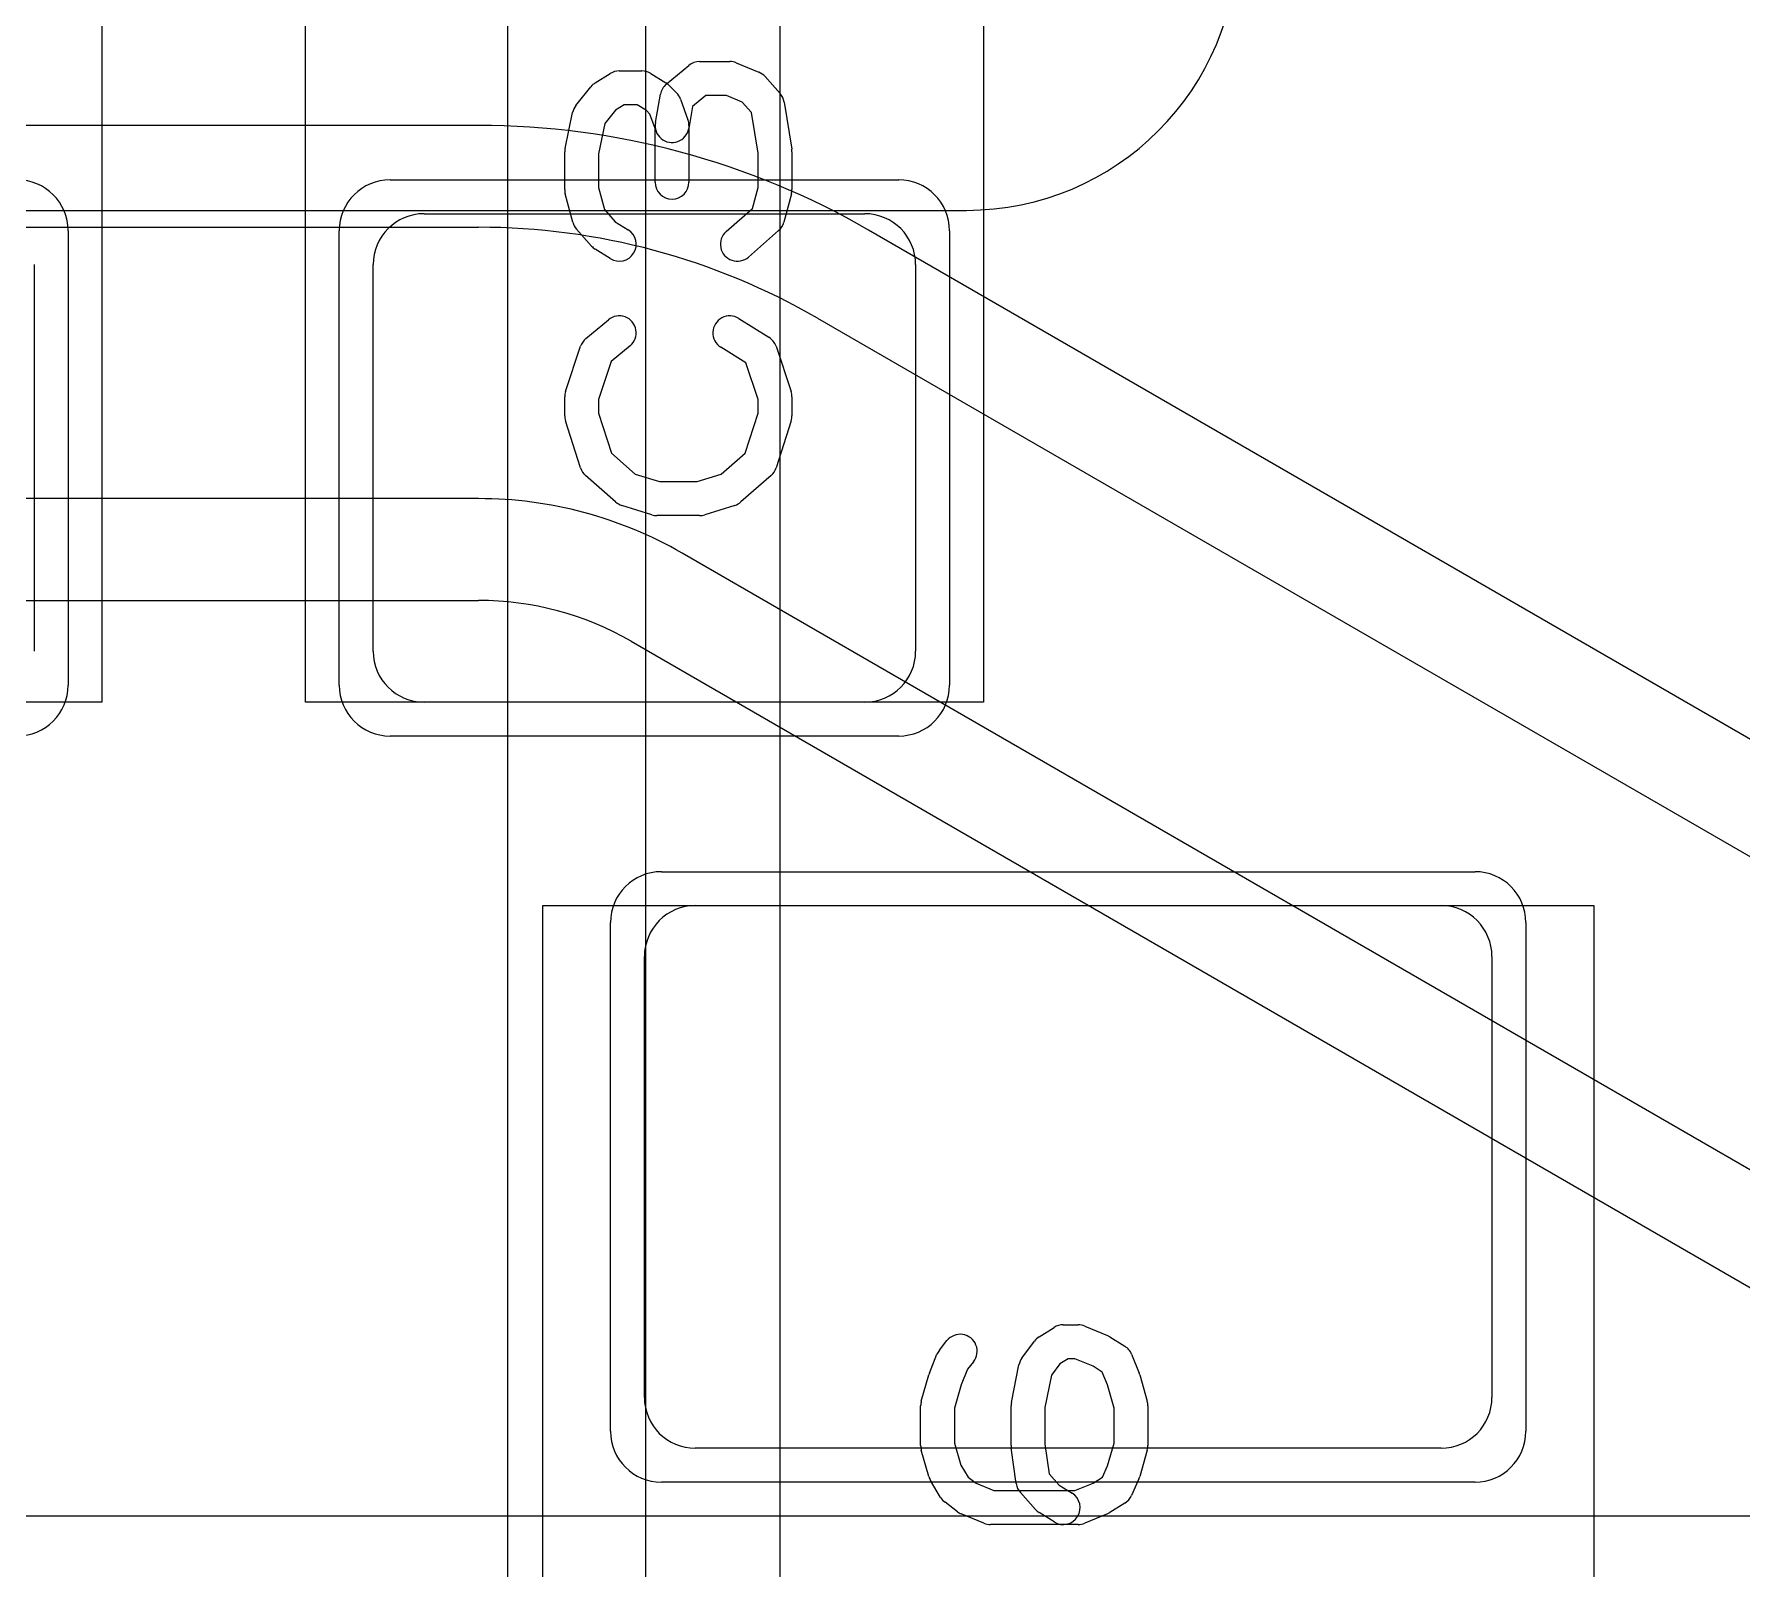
# Model space of a CAD drawing. Extents: x 0 to 20.5, y -1 to 20.
# Drawn here: x 8.8 to 11.319, y 6.122 to 8.385 of the extents above; entities that cross this region are included whole.
import ezdxf

# ---------------------------------------------------------------- set-up
doc = ezdxf.new("R2010")
doc.units = 0
for name, color, linetype in [('L1', 3, 'CONTINUOUS'), ('L4', 3, 'CONTINUOUS'), ('MetalMask-A', 176, 'CONTINUOUS'), ('PartsArea-A', 111, 'CONTINUOUS'), ('PartsArea-B', 111, 'CONTINUOUS'), ('PartsSilk-A', 221, 'CONTINUOUS'), ('PartsSilk-B', 221, 'CONTINUOUS'), ('Resist-A', 2, 'CONTINUOUS'), ('Silk-B', 140, 'CONTINUOUS')]:
    doc.layers.add(name, color=color, linetype=linetype)

msp = doc.modelspace()

# ---------------------------------------------------------------- linework, layer by layer
at = {"layer": 'L1'}
for p, q in [((8.2, 8.125), (10.175, 8.125)), ((9.375, 8.12), (10.025, 8.12)), ((8.8, 8.045), (8.8, 7.475)), ((9.3, 7.475), (9.3, 8.045)), ((10.1, 8.045), (10.1, 7.475)), ((10.025, 7.4), (9.375, 7.4)), ((9.775, 7.1), (10.875, 7.1)), ((9.7, 6.375), (9.7, 7.025)), ((10.95, 7.025), (10.95, 6.375)), ((10.875, 6.3), (9.775, 6.3)), ((12.6, 6.2), (4.6, 6.2))]:
    msp.add_line(p, q, dxfattribs=at)
for centre, radius, start, end in [((10.175, 8.525), 0.4, -90, 0), ((9.375, 8.045), 0.075, 90, 180), ((10.025, 8.045), 0.075, 0, 90), ((9.375, 7.475), 0.075, 180, -90), ((10.025, 7.475), 0.075, -90, 0), ((9.775, 7.025), 0.075, 90, 180), ((10.875, 7.025), 0.075, 0, 90), ((9.775, 6.375), 0.075, 180, -90), ((10.875, 6.375), 0.075, -90, 0)]:
    msp.add_arc(centre, radius, start, end, dxfattribs=at)
at = {"layer": 'L4'}
for p, q in [((9.45551, 8.25004), (7.10004, 8.25004)), ((7, 8.1), (9.45551, 8.1)), ((14.17501, 5.70314), (10.03053, 8.09596)), ((9.95551, 7.96603), (14.1, 5.57321)), ((9.45551, 7.7), (7, 7.7)), ((13.9, 5.22679), (9.75551, 7.61962)), ((7, 7.54996), (9.45551, 7.54996)), ((9.68051, 7.48968), (13.82498, 5.09686))]:
    msp.add_line(p, q, dxfattribs=at)
for centre, radius, start, end in [((9.45551, 7.1), 1.15004, 59.9999, 90), ((9.45551, 7.1), 1, 60.00013, 90), ((9.45551, 7.1), 0.6, 60.00023, 90), ((9.45553, 7.1), 0.44996, 60.0002, 90.00255)]:
    msp.add_arc(centre, radius, start, end, dxfattribs=at)
at = {"layer": 'MetalMask-A'}
for p, q in [((9.375, 8.12), (10.025, 8.12)), ((8.8, 8.045), (8.8, 7.475)), ((9.3, 7.475), (9.3, 8.045)), ((10.1, 8.045), (10.1, 7.475)), ((10.025, 7.4), (9.375, 7.4)), ((9.775, 7.1), (10.875, 7.1)), ((9.7, 6.375), (9.7, 7.025)), ((10.95, 7.025), (10.95, 6.375)), ((10.875, 6.3), (9.775, 6.3))]:
    msp.add_line(p, q, dxfattribs=at)
for centre, start, end in [((9.375, 8.045), 90, 180), ((10.025, 8.045), 0, 90), ((9.375, 7.475), 180, -90), ((10.025, 7.475), -90, 0), ((9.775, 7.025), 90, 180), ((10.875, 7.025), 0, 90), ((9.775, 6.375), 180, -90), ((10.875, 6.375), -90, 0)]:
    msp.add_arc(centre, 0.075, start, end, dxfattribs=at)
at = {"layer": 'PartsArea-A'}
for p, q in [((8.9, 9.4), (8.9, 7.4)), ((9.2, 7.4), (9.2, 9.4)), ((10.2, 9.4), (10.2, 7.4)), ((8.9, 7.4), (7.9, 7.4)), ((10.2, 7.4), (9.2, 7.4)), ((9.55, 4.5), (9.55, 7.1)), ((9.55, 7.1), (11.1, 7.1)), ((11.1, 7.1), (11.1, 4.5))]:
    msp.add_line(p, q, dxfattribs=at)
at = {"layer": 'PartsArea-B'}
msp.add_line((9.9, 0.75), (9.9, 8.65), dxfattribs=at)
at = {"layer": 'PartsSilk-A'}
for p, q in [((9.73215, 8.31088), (9.76548, 8.33865)), ((9.78148, 8.34444), (9.82593, 8.34444)), ((9.83554, 8.34252), (9.86887, 8.32864)), ((9.62749, 8.31287), (9.64971, 8.32676)), ((9.66296, 8.33056), (9.6963, 8.33056)), ((9.70955, 8.32676), (9.73177, 8.31287)), ((9.87795, 8.32217), (9.90017, 8.29717)), ((9.599, 8.27951), (9.62122, 8.30729)), ((9.71613, 8.25438), (9.72354, 8.29605)), ((9.7362, 8.30935), (9.74731, 8.29824)), ((9.75313, 8.2891), (9.76424, 8.25854)), ((9.79053, 8.29444), (9.77117, 8.27831)), ((9.82093, 8.29444), (9.79053, 8.29444)), ((9.84437, 8.28468), (9.82093, 8.29444)), ((9.58295, 8.21626), (9.59406, 8.26904)), ((9.6576, 8.27273), (9.64176, 8.25292)), ((9.67013, 8.28056), (9.6576, 8.27273)), ((9.68913, 8.28056), (9.67013, 8.28056)), ((9.70285, 8.27198), (9.68913, 8.28056)), ((9.70803, 8.2668), (9.70285, 8.27198)), ((9.71574, 8.2456), (9.70803, 8.2668)), ((9.77117, 8.27831), (9.76535, 8.24562)), ((9.85795, 8.26941), (9.84437, 8.28468)), ((9.86759, 8.20912), (9.85795, 8.26941)), ((9.90617, 8.28451), (9.91728, 8.21506)), ((9.64176, 8.25292), (9.63241, 8.20851)), ((9.71574, 8.16667), (9.71574, 8.2456)), ((9.76574, 8.25), (9.76574, 8.16667)), ((9.58241, 8.15556), (9.58241, 8.21111)), ((9.91759, 8.21111), (9.91759, 8.15556)), ((9.63241, 8.20851), (9.63241, 8.15884)), ((9.86759, 8.15884), (9.86759, 8.20912)), ((9.59436, 8.10745), (9.58325, 8.14912)), ((9.63241, 8.15884), (9.64115, 8.12606)), ((9.85929, 8.12769), (9.86759, 8.15884)), ((9.91675, 8.14912), (9.90564, 8.10745)), ((9.64115, 8.12606), (9.65704, 8.10818)), ((9.82058, 8.09381), (9.85929, 8.12769)), ((9.62205, 8.07228), (9.59983, 8.09728)), ((9.65704, 8.10818), (9.67621, 8.0962)), ((9.89794, 8.09508), (9.8535, 8.05619)), ((9.64971, 8.0538), (9.62749, 8.06769)), ((9.61363, 7.93588), (9.64696, 7.96365)), ((9.83918, 7.96564), (9.88362, 7.93787)), ((9.58369, 7.8579), (9.60591, 7.92457)), ((9.67896, 7.92523), (9.6511, 7.90202)), ((9.8495, 7.90023), (9.81268, 7.92324)), ((9.89409, 7.92457), (9.91631, 7.8579)), ((9.6511, 7.90202), (9.63241, 7.84594)), ((9.86759, 7.84594), (9.8495, 7.90023)), ((9.58241, 7.82222), (9.58241, 7.85)), ((9.63241, 7.84594), (9.63241, 7.82612)), ((9.86759, 7.82612), (9.86759, 7.84594)), ((9.91759, 7.85), (9.91759, 7.82222)), ((9.60582, 7.74516), (9.5836, 7.8146)), ((9.63241, 7.82612), (9.65132, 7.76702)), ((9.84868, 7.76702), (9.86759, 7.82612)), ((9.9164, 7.8146), (9.89418, 7.74516)), ((9.65132, 7.76702), (9.68656, 7.73618)), ((9.81344, 7.73618), (9.84868, 7.76702)), ((9.65761, 7.69508), (9.61317, 7.73397)), ((9.68656, 7.73618), (9.72234, 7.725)), ((9.77766, 7.725), (9.81344, 7.73618)), ((9.88683, 7.73397), (9.84239, 7.69508)), ((9.72234, 7.725), (9.77766, 7.725)), ((9.71106, 7.67614), (9.66661, 7.69003)), ((9.83339, 7.69003), (9.78894, 7.67614)), ((9.78148, 7.675), (9.71852, 7.675)), ((10.28213, 6.46426), (10.30435, 6.47814)), ((10.31759, 6.48194), (10.33981, 6.48194)), ((10.34942, 6.48002), (10.38276, 6.46614)), ((10.13511, 6.44479), (10.14622, 6.45868)), ((10.25676, 6.43294), (10.27528, 6.45794)), ((10.3864, 6.46426), (10.40862, 6.45037)), ((10.12031, 6.41067), (10.13142, 6.43845)), ((10.18526, 6.42744), (10.17647, 6.41645)), ((10.24123, 6.3674), (10.25234, 6.42296)), ((10.31264, 6.42437), (10.30027, 6.40767)), ((10.32476, 6.43194), (10.31264, 6.42437)), ((10.33481, 6.43194), (10.32476, 6.43194)), ((10.36164, 6.42077), (10.33481, 6.43194)), ((10.41858, 6.43845), (10.42969, 6.41067)), ((10.10837, 6.36937), (10.11948, 6.40826)), ((10.17647, 6.41645), (10.16721, 6.39329)), ((10.30027, 6.40767), (10.29074, 6.36002)), ((10.37519, 6.4123), (10.36164, 6.42077)), ((10.38279, 6.39329), (10.37519, 6.4123)), ((10.43052, 6.40826), (10.44163, 6.36937)), ((10.16721, 6.39329), (10.15741, 6.359)), ((10.39259, 6.359), (10.38279, 6.39329)), ((10.10741, 6.30417), (10.10741, 6.3625)), ((10.15741, 6.359), (10.15741, 6.30767)), ((10.24074, 6.30417), (10.24074, 6.3625)), ((10.29074, 6.36002), (10.29074, 6.30592)), ((10.39259, 6.30767), (10.39259, 6.359)), ((10.44259, 6.3625), (10.44259, 6.30417)), ((10.11948, 6.25841), (10.10837, 6.2973)), ((10.15741, 6.30767), (10.16667, 6.27525)), ((10.24839, 6.24791), (10.24098, 6.30069)), ((10.29074, 6.30592), (10.29686, 6.26235)), ((10.38292, 6.27383), (10.39259, 6.30767)), ((10.44163, 6.2973), (10.43052, 6.25841)), ((10.16667, 6.27525), (10.17731, 6.2573)), ((10.37563, 6.25742), (10.38292, 6.27383)), ((10.13682, 6.22754), (10.12201, 6.25254)), ((10.17731, 6.2573), (10.18935, 6.24827)), ((10.18935, 6.24827), (10.21519, 6.2375)), ((10.29686, 6.26235), (10.31167, 6.24568)), ((10.33481, 6.2375), (10.36164, 6.24868)), ((10.36164, 6.24868), (10.37563, 6.25742)), ((10.42933, 6.25513), (10.41822, 6.23013)), ((10.21519, 6.2375), (10.33481, 6.2375)), ((10.27668, 6.20978), (10.25446, 6.23478)), ((10.31167, 6.24568), (10.33084, 6.2337)), ((10.16185, 6.20639), (10.14333, 6.22028)), ((10.20058, 6.18942), (10.16724, 6.20331)), ((10.30434, 6.1913), (10.28212, 6.20519)), ((10.38276, 6.20331), (10.34942, 6.18942)), ((10.40862, 6.21908), (10.3864, 6.20519)), ((10.33981, 6.1875), (10.21019, 6.1875))]:
    msp.add_line(p, q, dxfattribs=at)
for centre, start, end in [((9.78148, 8.31944), 90, 129.8005), ((9.82593, 8.31944), 67.39424, 90), ((9.64074, 8.29167), 122.00538, 141.34522), ((9.66296, 8.30556), 90, 122.01002), ((9.6963, 8.30556), 57.99462, 90), ((9.71852, 8.29167), 45, 57.98998), ((9.85926, 8.30556), 41.62783, 67.39112), ((9.74815, 8.29167), 129.7909, 169.91674), ((9.72963, 8.28056), 19.97136, 45), ((9.88148, 8.28056), 9.08937, 41.63069), ((9.61852, 8.26389), 141.33303, 168.11298), ((9.74074, 8.25), 169.90837, -10.08326), ((9.74074, 8.25), 0, 19.97859), ((9.60741, 8.21111), 168.11016, 180), ((9.89259, 8.21111), 0, 9.08867), ((9.74074, 8.16667), 180, 0), ((9.60741, 8.15556), 180, -165.07115), ((9.89259, 8.15556), -14.92551, 0), ((9.61852, 8.11389), -165.07449, -138.36931), ((9.66296, 8.075), -122.00538, 57.98998), ((9.83704, 8.075), 131.18808, -48.81042), ((9.88148, 8.11389), -48.81192, -14.92885), ((9.64074, 8.08889), -138.37217, -122.01002), ((9.66296, 7.94444), -50.2091, 129.8005), ((9.82593, 7.94444), 57.99462, -122.00075), ((9.62963, 7.91667), 129.7909, 161.57954), ((9.87037, 7.91667), 18.42046, 57.99462), ((9.60741, 7.85), 161.57954, 180), ((9.89259, 7.85), 0, 18.42046), ((9.60741, 7.82222), 180, -162.25358), ((9.89259, 7.82222), -17.74642, 0), ((9.62963, 7.75278), -162.25358, -131.18808), ((9.87037, 7.75278), -48.81192, -17.74642), ((9.67407, 7.71389), -131.18808, -107.36223), ((9.82593, 7.71389), -72.63777, -48.81192), ((9.71852, 7.7), -107.36223, -90), ((9.78148, 7.7), -90, -72.63777), ((10.31759, 6.45694), 90, 121.98594), ((10.33981, 6.45694), 67.39424, 90), ((10.16574, 6.44306), -38.66697, 141.34522), ((10.29537, 6.44306), 121.98594, 143.47387), ((10.37315, 6.44306), 57.99462, 67.39424), ((10.39537, 6.42917), 21.7929, 57.99462), ((10.15463, 6.42917), 141.33303, 158.2071), ((10.27685, 6.41806), 143.47387, 168.69456), ((10.14352, 6.40139), 158.2071, 164.05146), ((10.40648, 6.40139), 15.94854, 21.7929), ((10.13241, 6.3625), 164.05146, 180), ((10.26574, 6.3625), 168.69456, 180), ((10.41759, 6.3625), 0, 15.94854), ((10.13241, 6.30417), 180, -164.05146), ((10.26574, 6.30417), 180, -171.99953), ((10.41759, 6.30417), -15.94854, 0), ((10.14352, 6.26528), -164.05146, -149.36248), ((10.27315, 6.25139), -171.99953, -138.37217), ((10.40648, 6.26528), -23.95086, -15.94854), ((10.15833, 6.24028), -149.36248, -126.8699), ((10.31759, 6.2125), -122.00538, 57.98998), ((10.39537, 6.24028), -57.99462, -23.95086), ((10.17685, 6.22639), -126.8699, -112.60576), ((10.29537, 6.22639), -138.37217, -122.00538), ((10.37315, 6.22639), -67.39424, -57.99462), ((10.21019, 6.2125), -112.60576, -90), ((10.33981, 6.2125), -90, -67.39424)]:
    msp.add_arc(centre, 0.025, start, end, dxfattribs=at)
at = {"layer": 'PartsSilk-B'}
for p, q in [((9.4984, 0.45), (9.4984, 8.95)), ((9.7016, 8.8484), (9.7016, 0.45))]:
    msp.add_line(p, q, dxfattribs=at)
at = {"layer": 'Resist-A'}
for p, q in [((9.325, 8.17), (10.075, 8.17)), ((8.85, 8.095), (8.85, 7.425)), ((9.25, 7.425), (9.25, 8.095)), ((10.15, 8.095), (10.15, 7.425)), ((10.075, 7.35), (9.325, 7.35)), ((9.725, 7.15), (10.925, 7.15)), ((9.65, 6.325), (9.65, 7.075)), ((11, 7.075), (11, 6.325)), ((10.925, 6.25), (9.725, 6.25))]:
    msp.add_line(p, q, dxfattribs=at)
for centre, start, end in [((8.775, 8.095), 0, 90), ((9.325, 8.095), 90, 180), ((10.075, 8.095), 0, 90), ((8.775, 7.425), -90, 0), ((9.325, 7.425), 180, -90), ((10.075, 7.425), -90, 0), ((9.725, 7.075), 90, 180), ((10.925, 7.075), 0, 90), ((9.725, 6.325), 180, -90), ((10.925, 6.325), -90, 0)]:
    msp.add_arc(centre, 0.075, start, end, dxfattribs=at)
at = {"layer": 'Silk-B'}
for p, q in [((9.4984, 1.22766), (9.4984, 8.95)), ((9.7016, 8.8484), (9.7016, 1.22766))]:
    msp.add_line(p, q, dxfattribs=at)

doc.saveas('drawing.dxf')
